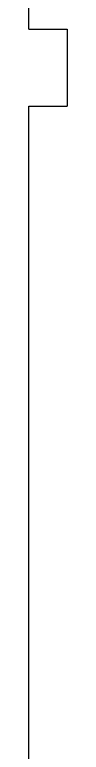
# Model space of a CAD drawing. Extents: x 311 to 600, y 16 to 462.
# Drawn here: x 596.9 to 600.1, y 193.1 to 254 of the extents above; entities that cross this region are included whole.
import ezdxf

# ---------------------------------------------------------------- set-up
doc = ezdxf.new("R2010")
doc.units = 0
doc.header["$MEASUREMENT"] = 0
doc.layers.get('0').update_dxf_attribs({"color": 13, "linetype": 'CONTINUOUS'})

msp = doc.modelspace()

# ---------------------------------------------------------------- linework, layer by layer
for p, q in [((596.935, 252.798, 0), (596.935, 259.148, 0)), ((596.935, 252.798, 0), (600.11, 252.798, 0)), ((600.11, 252.798, 0), (600.11, 246.448, 0)), ((596.935, 186.773, 0), (596.935, 246.448, 0)), ((596.935, 246.448, 0), (600.11, 246.448, 0))]:
    msp.add_line(p, q)

doc.saveas('drawing.dxf')
